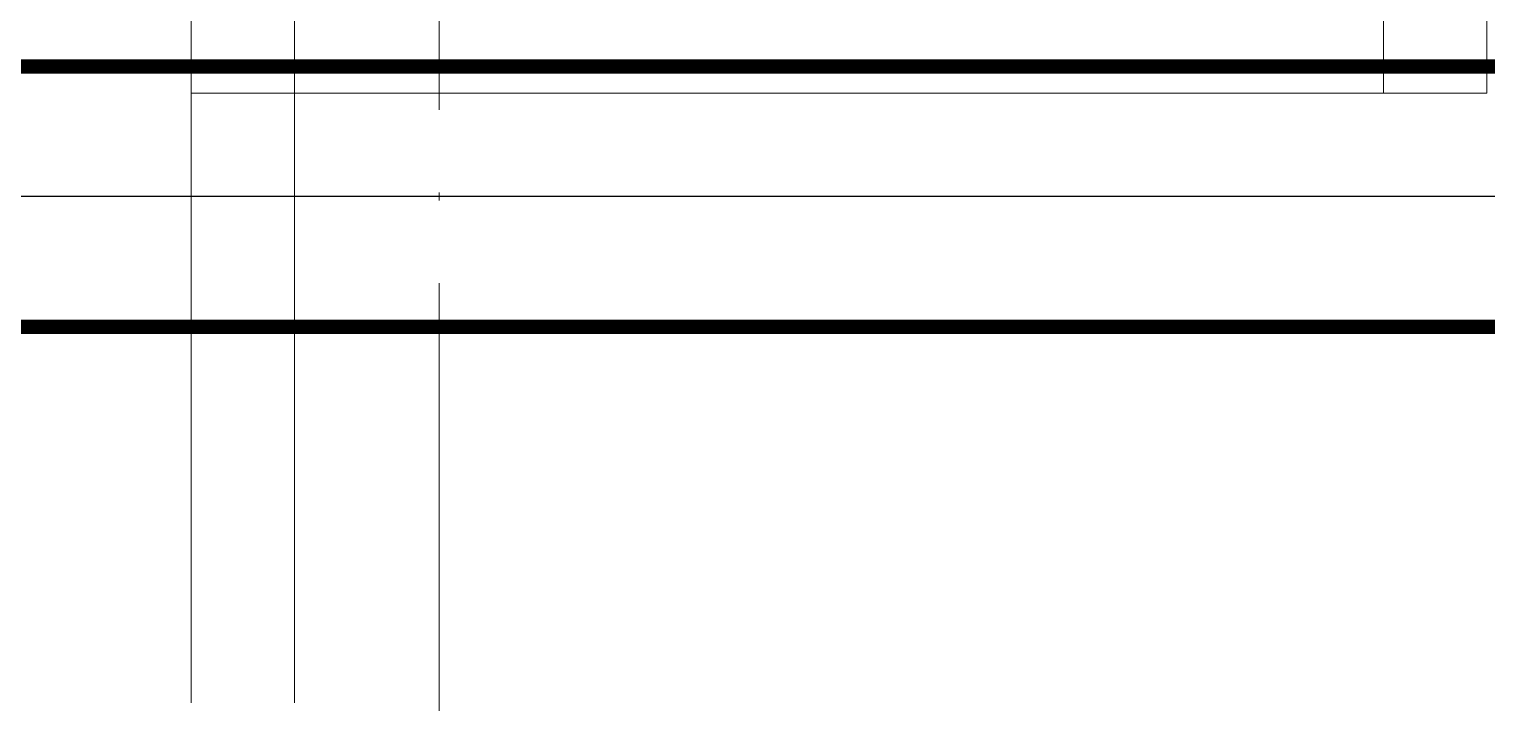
# Model space of a CAD drawing. Extents: x 4 to 13611208, y -605838 to 574722.
# Drawn here: x 13282405 to 13285932, y 189185 to 190814 of the extents above; entities that cross this region are included whole.
import ezdxf

# ---------------------------------------------------------------- set-up
doc = ezdxf.new("R2010")
doc.units = 0
doc.header["$LTSCALE"] = 1000
doc.header["$MEASUREMENT"] = 0
doc.linetypes.add('CENTER2', pattern=[28.575, 19.05, -3.175, 3.175, -3.175])
doc.linetypes.add('DOTE', pattern=[2.42, 2, -0.2, 0.02, -0.2])
doc.layers.add('DUCT-K-S中心线', color=5, linetype='CENTER2')
doc.layers.add('DUCT-K-S管', color=40, linetype='Continuous')
doc.layers.add('建筑底图', color=8, linetype='Continuous', lineweight=13)

# ---------------------------------------------------------------- blocks, each defined once
blk = doc.blocks.new('_FZH')
blk.add_lwpolyline([(-0.5, -0.5), (0.5, -0.5), (0.5, 0.5), (-0.5, 0.5)], close=True)

msp = doc.modelspace()

# ---------------------------------------------------------------- linework, layer by layer
at = {"layer": 'DUCT-K-S中心线'}
msp.add_line((13299430.7, 190409.1), (13280221.4, 190409.1), dxfattribs=at)
at = {"layer": 'DUCT-K-S管', "const_width": 35}
for points in [[(13299430.7, 190724.1), (13280221.4, 190724.1)], [(13280221.4, 190094.1), (13299430.7, 190094.1)]]:
    msp.add_lwpolyline(points, dxfattribs=at)
at = {"layer": '建筑底图', "linetype": 'DOTE'}
msp.add_line((13283397.4, 209559.5), (13283397.4, 180083), dxfattribs=at)
at = {"layer": '建筑底图'}
for p, q in [((13282797.4, 189184.5), (13282797.4, 191259.5)), ((13283047.4, 189184.5), (13283047.4, 191259.5)), ((13285682.4, 190659.5), (13283047.4, 190659.5))]:
    msp.add_line(p, q, dxfattribs=at)

# ---------------------------------------------------------------- block references
at = {"layer": '建筑底图', "xscale": 250, "yscale": 250, "zscale": 250, "rotation": 270}
for p in [(13282922.4, 190784.5), (13282922.4, 190784.5), (13285807.4, 190784.5)]:
    msp.add_blockref('_FZH', p, dxfattribs=at)

doc.saveas('drawing.dxf')
